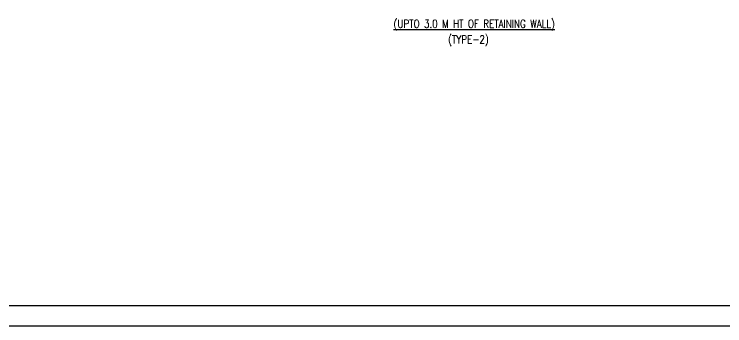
# Model space of a CAD drawing. Extents: x 345615 to 1272425, y -526289 to -156124.
# Drawn here: x 645578 to 685541, y -348663 to -331160 of the extents above; entities that cross this region are included whole.
import ezdxf
from ezdxf.enums import TextEntityAlignment as Align

# ---------------------------------------------------------------- set-up
doc = ezdxf.new("R2010")
doc.units = 0
doc.header["$LTSCALE"] = 500
doc.header["$MEASUREMENT"] = 0
doc.layers.add('S-TITIL', color=6, linetype='Continuous')
doc.layers.add('s_TITILE', color=9, linetype='Continuous')
doc.styles.add('ROMANS', font='simplex.shx', dxfattribs={"width": 0.8, "height": 275, "bigfont": 'bigfont.shx'})

# ---------------------------------------------------------------- blocks, each defined once
blk = doc.blocks.new('zw$155A')
at = {"layer": 's_TITILE', "color": 7}
blk.add_lwpolyline([(0, 0), (88000, 0), (88000, 58000), (0, 58000)], close=True, dxfattribs=at)
at = {"layer": 's_TITILE', "color": 1}
blk.add_lwpolyline([(1300, 800), (78500, 800), (78500, 57200), (1300, 57200)], close=True, dxfattribs=at)

msp = doc.modelspace()

# ---------------------------------------------------------------- block references
at = {"xscale": 1.420454545454545, "yscale": 1.420454545454545, "zscale": 1.420454545454545}
msp.add_blockref('zw$155A', (611343.115, -348663.35), dxfattribs=at)

# ---------------------------------------------------------------- texts
at = {"layer": 'S-TITIL', "color": 6, "style": 'ROMANS', "width": 0.8}
for s, p in [('%%U(UPTO 3.0 M HT OF RETAINING WALL)', (671447.473, -331729.501, 0.003)), ('(TYPE-2)', (671124.473, -332606.873, 0.003))]:
    msp.add_text(s, height=450, dxfattribs=at).set_placement(p, align=Align.MIDDLE)

doc.saveas('drawing.dxf')
